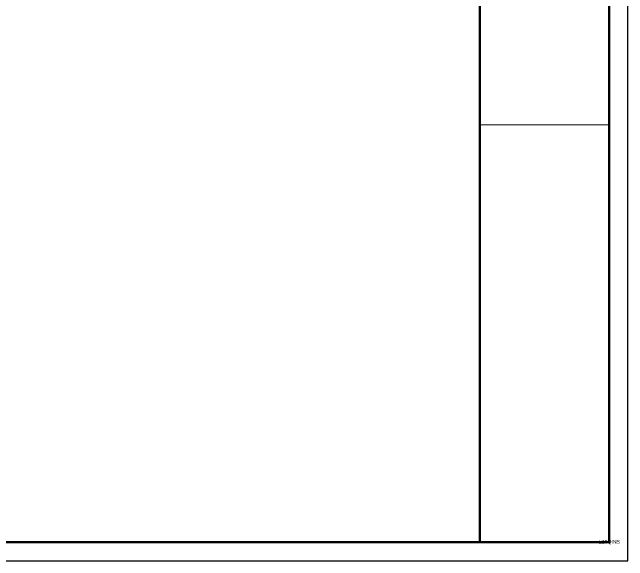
# Model space of a CAD drawing. Extents: x 0 to 1682, y -2 to 594.
# Drawn here: x 1348.9 to 1682, y 0 to 297 of the extents above; entities that cross this region are included whole.
import ezdxf
from ezdxf.enums import TextEntityAlignment as Align

# ---------------------------------------------------------------- set-up
doc = ezdxf.new("R2010")
doc.units = 0
doc.header["$LTSCALE"] = 10
doc.header["$MEASUREMENT"] = 0
doc.layers.add('BTTK', color=7, linetype='Continuous')
doc.styles.add('XN_02', font='STZHONGS.TTF', dxfattribs={"width": 0.8})

msp = doc.modelspace()

# ---------------------------------------------------------------- linework, layer by layer
at = {"layer": 'BTTK'}
msp.add_line((1602, 98), (1602, 10), dxfattribs=at)
msp.add_lwpolyline([(0, 0), (1682, 0), (1682, 594), (0, 594)], close=True, dxfattribs=at)
at = {"layer": 'BTTK', "const_width": 1.2}
msp.add_lwpolyline([(25, 10), (1672, 10), (1672, 584), (25, 584)], close=True, dxfattribs=at)
at = {"layer": 'BTTK'}
for points, const_width in [([(1602, 584), (1602, 10)], 1.2), ([(1602, 236), (1672, 236)], 0.6)]:
    msp.add_lwpolyline(points, dxfattribs=dict(at, const_width=const_width))
msp.add_lwpolyline([(1602, 10), (1672, 10), (1672, 584), (1602, 584)], dxfattribs=at)

# ---------------------------------------------------------------- texts
at = {"layer": 'BTTK', "style": 'XN_02'}
msp.add_attdef('LZTQINS', text='', height=2, dxfattribs=at).set_placement((1672, 10), align=Align.MIDDLE)

doc.saveas('drawing.dxf')
